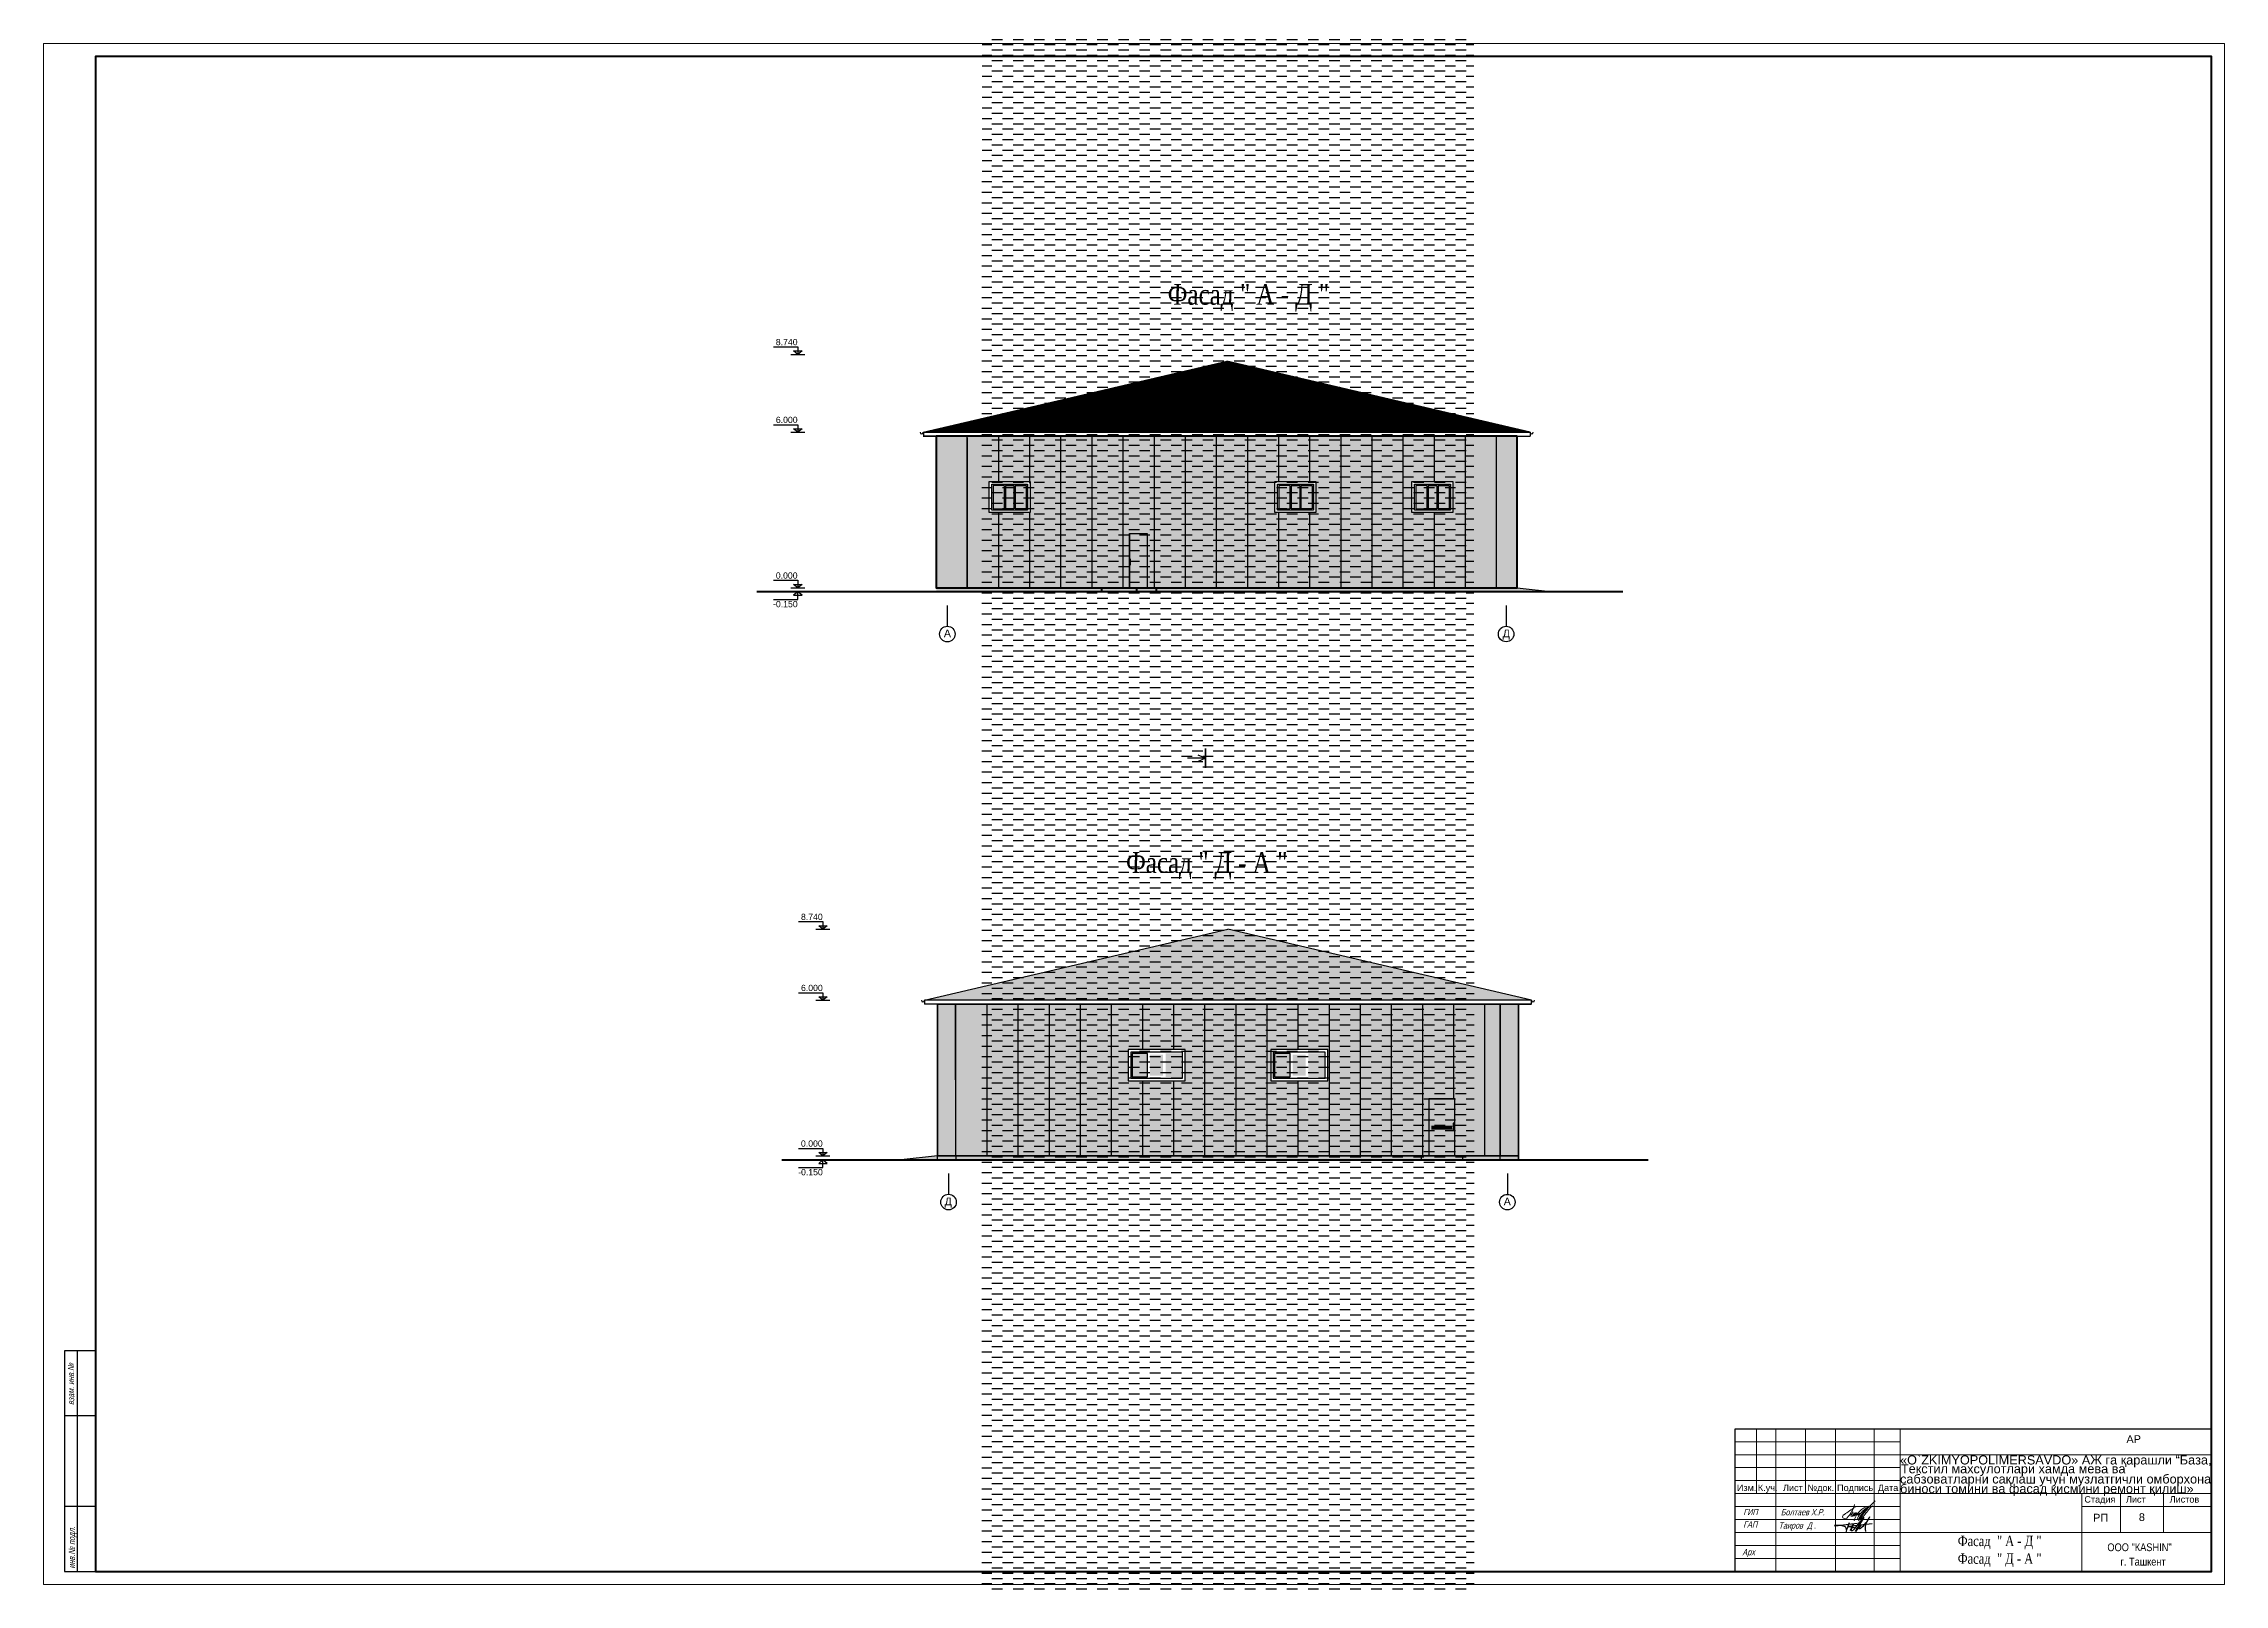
# Model space of a CAD drawing. Header units: millimetres. Extents: x 72928 to 1386960, y 320086 to 445536.
# Drawn here: x 1302860 to 1386960, y 367986 to 427386 of the extents above; entities that cross this region are included whole.
import ezdxf

# ---------------------------------------------------------------- set-up
doc = ezdxf.new("R2010")
doc.units = ezdxf.units.MM
doc.layers.add('ђЂЊЉЂ', color=7, linetype='Continuous')
doc.styles.add('Fayz', font='times.ttf', dxfattribs={"width": 0.8, "oblique": 1})
doc.styles.add('ira', font='arial.ttf', dxfattribs={"height": 3})

# ---------------------------------------------------------------- blocks, each defined once
blk = doc.blocks.new('fhdfghf')
at = {"color": 5, "lineweight": 20}
blk.add_line((664280, -199007, -14), (664210, -199108, -14), dxfattribs=at)
for centre, radius, start, end in [((663973, -199211, -14), 102, 115.60321, 197.52976), ((663964, -199145, -14), 131, 228.12548, 331.88384), ((665360, -200861, -14), 2253, 116.52499, 129.39953), ((663150, -198412, -14), 1223, 319.465, 345.13222), ((664258, -199149, -14), 63.1, 140.30017, 221.08227), ((664303, -199184, -14), 47.6, 124.86592, 181.7353), ((664387, -199157, -14), 112, 104.09821, 173.48119), ((664061, -198796, -14), 409, 301.62839, 317.30708), ((664304, -199134, -14), 30.6, 199.47047, 297.42016), ((664222, -198955, -14), 228, 294.9657, 331.78019), ((665091, -199543, -14), 789, 115.62125, 166.41289), ((664386, -199103, -14), 47.3, 230.28369, 302.13672), ((664347, -199062, -14), 18.5, 323.16135, 47.56506), ((664453, -199112, -14), 18.7, 151.33638, 325.71884), ((664538, -199262, -14), 86.9, 159.66949, 162.70652), ((665482, -199822, -14), 1184, 126.22001, 150.11417), ((665071, -199693, -14), 830, 130.33093, 136.57434), ((667650, -201327, -14), 3722, 132.67819, 148.13498), ((664516, -199105, -14), 24, 157.93366, 322.14584), ((664556, -199250, -14), 37.2, 153.64696, 295.56335), ((664604, -199274, -14), 91.5, 139.06414, 153.56741), ((666784, -200665, -14), 2676, 135.4958, 147.17844), ((664456, -199098, -14), 219, 302.00002, 323.63443), ((664699, -199257, -14), 71.4, 150.63485, 202.47397), ((660730, -195797, -14), 5196, 318.6511, 323.48771), ((665234, -199150, -14), 419, 117.72591, 141.49444)]:
    blk.add_arc(centre, radius, start, end, dxfattribs=at)
at = {"color": 5}
for centre, radius, start, end in [((664605, -199261, -14), 277, 133.44316, 153.71279), ((664418, -199065, -14), 5.37, 20.55043, 127.12834), ((664493, -199251, -14), 41.1, 159.02865, 264.31921), ((664469, -199173, -14), 121, 279.65503, 322.38926), ((664817, -198912, -14), 57, 48.03481, 133.19568), ((664817, -198912, -14), 57, 321.80716, 323.5871)]:
    blk.add_arc(centre, radius, start, end, dxfattribs=at)
blk = doc.blocks.new('hfgjfj')
at = {"color": 5}
for p, q in [((664375, -199772, -14), (664698, -199224, -14)), ((664698, -199224, -14), (664518, -199405, -14)), ((665018, -199469, -14), (664098, -199571, -14)), ((664098, -199571, -14), (664547, -199648, -14)), ((664168, -199728, -14), (664208, -199682, -14)), ((664330, -199647, -14), (664274, -199719, -14)), ((664518, -199405, -14), (664330, -199647, -14)), ((664573, -199518, -14), (664523, -199598, -14))]:
    blk.add_line(p, q, dxfattribs=at)
for centre, radius, start, end in [((663824, -198697, -14), 1203, 308.33184, 335.92367), ((663681, -200296, -14), 765, 80.74917, 98.77163), ((663589, -199533, -14), 25.4, 195.37878, 273.8454), ((683781, -375645, -14), 177240, 96.26802, 96.54112), ((663775, -199926, -14), 386, 57.49465, 85.66489), ((663922, -199679, -14), 98.8, 346.77694, 52.84546), ((665794, -200195, -14), 1832, 155.33856, 167.762), ((664239, -199701, -14), 39.4, 127.56812, 331.95321), ((663049, -199001, -14), 1345, 329.55013, 338.11727), ((664465, -199629, -14), 235, 143.93274, 183.58341), ((664284, -199499, -14), 13, 347.87873, 134.53888), ((667480, -201984, -14), 3812, 139.68572, 144.53185), ((664577, -199631, -14), 63.2, 148.96163, 194.99001), ((664537, -199599, -14), 53.2, 246.62258, 307.87123), ((665310, -199648, -14), 570, 155.28531, 192.31287)]:
    blk.add_arc(centre, radius, start, end, dxfattribs=at)

msp = doc.modelspace()

# ---------------------------------------------------------------- hatches: boundary and pattern name
at = {"true_color": 0x422c14}
h = msp.add_hatch(color=29, dxfattribs=at)
h.dxf.hatch_style = 1
h.set_gradient(color1=(91, 91, 91), color2=(173, 173, 173), name='INVCURVED')
h.paths.add_polyline_path([(1348489.6, 415144.7), (1360186.5, 412404.7), (1336785.9, 412404.7)])
at = {"ltscale": 0.2, "true_color": 0x000000}
h = msp.add_hatch(dxfattribs=at)
h.set_pattern_fill('AR-B88', color=18, scale=2, angle=90)
h.set_pattern_definition([(90, (-628721988442.65, -821760305613.63), (-406.4, 2e-14), []), (180, (-628721988442.65, -821760305613.63), (-406.4, -203.2), [406.4, -406.4])])
h.paths.add_polyline_path([(1348489.6, 415144.7), (1360186.5, 412404.7), (1336785.9, 412404.7)])
h = msp.add_hatch(color=254)
h.dxf.hatch_style = 1
h.paths.add_polyline_path([(1359686.5, 412254.2), (1337286.5, 412254.2), (1337286.5, 406402.9), (1344732.7, 406402.9), (1344732.7, 408503.4), (1345422.4, 408503.4), (1345422.5, 406402.9), (1359686.5, 406402.9)])
h.paths.add_polyline_path([(1350344.6, 409304.4), (1350344.6, 410504.4), (1351925.2, 410504.4), (1351925.2, 409304.4)], flags=16)
h.paths.add_polyline_path([(1340906.3, 409304.4), (1339325.7, 409304.4), (1339325.7, 410504.4), (1340906.3, 410504.4)], flags=16)
h.paths.add_polyline_path([(1355630.3, 409304.4), (1355630.3, 410504.4), (1357210.9, 410504.4), (1357210.9, 409304.4)], flags=16)
at = {"linetype": 'ByBlock'}
h = msp.add_hatch(color=256, dxfattribs=at)
h.set_gradient(color1=(125, 180, 197), color2=(213, 231, 236), one_color=1, tint=0.88, name='HEMISPHERICAL')
h.paths.add_polyline_path([(1340757.5, 410354.4), (1340331.4, 410354.4), (1340331.4, 409454.4), (1340757.5, 409454.4)])
h.paths.add_polyline_path([(1340281.4, 410354.4), (1339953, 410354.4), (1339953, 409454.4), (1340281.4, 409454.4)])
h.paths.add_polyline_path([(1339903, 410354.4), (1339476.9, 410354.4), (1339476.9, 409454.4), (1339903, 409454.4)])
h = msp.add_hatch(color=256, dxfattribs=at)
h.set_gradient(color1=(125, 180, 197), color2=(213, 231, 236), one_color=1, tint=0.88, name='HEMISPHERICAL')
h.paths.add_polyline_path([(1351776.4, 410354.4), (1351350.3, 410354.4), (1351350.3, 409454.4), (1351776.4, 409454.4)])
h.paths.add_polyline_path([(1351300.3, 410354.4), (1350971.9, 410354.4), (1350971.9, 409454.4), (1351300.3, 409454.4)])
h.paths.add_polyline_path([(1350921.9, 410354.4), (1350495.8, 410354.4), (1350495.8, 409454.4), (1350921.9, 409454.4)])
h = msp.add_hatch(color=256, dxfattribs=at)
h.set_gradient(color1=(125, 180, 197), color2=(213, 231, 236), one_color=1, tint=0.88, name='HEMISPHERICAL')
h.paths.add_polyline_path([(1357062.1, 410354.4), (1356636, 410354.4), (1356636, 409454.4), (1357062.1, 409454.4)])
h.paths.add_polyline_path([(1356586, 410354.4), (1356257.6, 410354.4), (1356257.6, 409454.4), (1356586, 409454.4)])
h.paths.add_polyline_path([(1356207.6, 410354.4), (1355781.5, 410354.4), (1355781.5, 409454.4), (1356207.6, 409454.4)])
h = msp.add_hatch(color=253)
h.dxf.hatch_style = 1
h.paths.add_polyline_path([(1345423.7, 408502.3), (1344732.6, 408502.3), (1344732.6, 406403.4), (1345423.7, 406403.4)])
h.paths.add_polyline_path([(1344820.6, 407533.4), (1345333.7, 407533.4), (1345333.7, 408412.3), (1344820.6, 408412.3)], flags=16)
h.paths.add_polyline_path([(1345333.7, 407443.4), (1345333.7, 406493.4), (1344822.6, 406493.4), (1344822.6, 407443.4)], flags=16)
h.paths.add_polyline_path([(1344797.2, 407532.8), (1344797.2, 407273.4), (1344759.1, 407273.4), (1344759.1, 407532.8)], flags=16)
at = {"true_color": 0x011847}
h = msp.add_hatch(color=168, dxfattribs=at)
h.dxf.hatch_style = 1
h.paths.add_polyline_path([(1345333.7, 407443.4), (1344822.6, 407443.4), (1344822.6, 406493.4), (1345333.7, 406493.4)])
h.paths.add_polyline_path([(1345333.7, 408412.3), (1344820.6, 408412.3), (1344820.6, 407533.4), (1345333.7, 407533.4)])
h = msp.add_hatch(color=251)
h.dxf.hatch_style = 1
h.paths.add_polyline_path([(1344759.1, 407532.8), (1344797.2, 407532.8), (1344797.2, 407273.4), (1344759.1, 407273.4)])
h = msp.add_hatch(color=253)
h.dxf.hatch_style = 1
h.paths.add_polyline_path([(1337286.5, 406404.1), (1359686.5, 406403.2), (1361086.5, 406254.4), (1337286.5, 406254.4)])
at = {"true_color": 0x422c14}
h = msp.add_hatch(color=29, dxfattribs=at)
h.dxf.hatch_style = 1
h.set_gradient(color1=(91, 91, 91), color2=(173, 173, 173), name='INVCURVED')
h.paths.add_polyline_path([(1348530.1, 393243.5), (1336833.2, 390503.5), (1360233.8, 390503.5)])
at = {"ltscale": 0.2, "true_color": 0x000000}
h = msp.add_hatch(dxfattribs=at)
h.set_pattern_fill('AR-B88', color=18, scale=2, angle=90)
h.set_pattern_definition([(90, (-628721899132.2, -821760327514.9), (-406.4, 2e-14), []), (180, (-628721899132.18, -821760327514.9), (-406.4, -203.2), [406.4, -406.4])])
h.paths.add_polyline_path([(1348530.1, 393243.5), (1336833.2, 390503.5), (1360233.8, 390503.5)])
h = msp.add_hatch(color=254)
h.dxf.hatch_style = 1
h.paths.add_polyline_path([(1359733.2, 390353), (1337333.2, 390353), (1337333.2, 384501.6), (1356278.9, 384501.6), (1356278.9, 386703.1), (1357278.9, 386703.1), (1357278.9, 384501.6), (1359733.2, 384501.6)])
h.paths.add_polyline_path([(1352383.2, 387403.1), (1350183.2, 387403.1), (1350183.2, 388603.1), (1352383.2, 388603.1)], flags=16)
h.paths.add_polyline_path([(1346883.2, 387403.1), (1346783.2, 387403.1), (1344683.2, 387403.1), (1344683.2, 388603.1), (1346883.2, 388603.1)], flags=16)
at = {"linetype": 'ByBlock'}
h = msp.add_hatch(color=256, dxfattribs=at)
h.set_gradient(color1=(125, 180, 197), color2=(213, 231, 236), one_color=1, tint=0.88, name='HEMISPHERICAL')
h.paths.add_polyline_path([(1345433.2, 388453.1), (1344833.2, 388453.1), (1344833.2, 387553.1), (1345433.2, 387553.1)])
h.paths.add_polyline_path([(1346033.2, 388403.1), (1345533.2, 388403.1), (1345533.2, 387603.1), (1346033.2, 387603.1)])
h.paths.add_polyline_path([(1346733.2, 388453.1), (1346133.2, 388453.1), (1346133.2, 387553.1), (1346733.2, 387553.1)])
h = msp.add_hatch(color=256, dxfattribs=at)
h.set_gradient(color1=(125, 180, 197), color2=(213, 231, 236), one_color=1, tint=0.88, name='HEMISPHERICAL')
h.paths.add_polyline_path([(1350933.2, 388453.1), (1350333.2, 388453.1), (1350333.2, 387553.1), (1350933.2, 387553.1)])
h.paths.add_polyline_path([(1351533.2, 388403.1), (1351033.2, 388403.1), (1351033.2, 387603.1), (1351533.2, 387603.1)])
h.paths.add_polyline_path([(1352233.2, 388453.1), (1351633.2, 388453.1), (1351633.2, 387553.1), (1352233.2, 387553.1)])
h = msp.add_hatch(color=253)
h.dxf.hatch_style = 1
h.paths.add_polyline_path([(1356278.9, 386703.1), (1357278.9, 386703.1), (1357278.9, 384503.1), (1356278.9, 384503.1)])
h.paths.add_polyline_path([(1357178.9, 386603.1), (1356378.9, 386603.1), (1356378.9, 384603.1), (1357178.9, 384603.1)], flags=16)
at = {"true_color": 0x011847}
h = msp.add_hatch(color=168, dxfattribs=at)
h.dxf.hatch_style = 1
h.paths.add_polyline_path([(1356378.9, 386603.1), (1357178.9, 386603.1), (1357178.9, 385653.1), (1356378.9, 385653.1)])
h.paths.add_polyline_path([(1356378.9, 385553.1), (1357178.9, 385553.1), (1357178.9, 384603.1), (1356378.9, 384603.1)])
h = msp.add_hatch(color=253)
h.dxf.hatch_style = 1
h.paths.add_polyline_path([(1356378.9, 385653.1), (1357178.9, 385653.1), (1357178.9, 385553.1), (1356378.9, 385553.1)])
h = msp.add_hatch(color=251)
h.dxf.hatch_style = 1
h.paths.add_polyline_path([(1357213.6, 385762.5), (1357251.7, 385762.5), (1357251.7, 385503.1), (1357213.6, 385503.1)])
h = msp.add_hatch(color=253)
h.dxf.hatch_style = 1
h.paths.add_polyline_path([(1359733.2, 384502.8), (1337333.2, 384501.9), (1335933.2, 384353.1), (1359733.2, 384353.1)])

# ---------------------------------------------------------------- linework, layer by layer
at = {"lineweight": 30}
for p, q in [((1331672.7, 415402.9), (1332211.5, 415402.9)), ((1331672.7, 412402.7), (1332211.5, 412402.7)), ((1331672.7, 406402.9), (1332211.5, 406402.9)), ((1359686.5, 406404.4), (1361086.5, 406254.4)), ((1362455.2, 406252.9), (1361916.5, 406252.9)), ((1332642.6, 393243.5), (1333181.4, 393243.5)), ((1332642.6, 390503), (1333181.4, 390503)), ((1332642.6, 384503.1), (1333181.4, 384503.1)), ((1332642.6, 384353.1), (1333181.4, 384353.1)), ((1337333.2, 384503.1), (1335933.2, 384353.1)), ((1355978.9, 384503.1), (1355978.9, 384353.1)), ((1357578.9, 384503.1), (1357578.9, 384353.1)), ((1303660.3, 376986.1), (1303660.3, 368486.1)), ((1304860.3, 376986.1), (1303660.3, 376986.1)), ((1304160.3, 376986.1), (1304160.3, 368486.1)), ((1304860.3, 374486.1), (1303660.3, 374486.1)), ((1304160.3, 370986.1), (1303660.3, 370986.1)), ((1304860.3, 370986.1), (1304160.3, 370986.1)), ((1303660.3, 368486.1), (1304860.3, 368486.1))]:
    msp.add_line(p, q, dxfattribs=at)
for p, q in [((1336785.9, 412404.7), (1348489.6, 415144.7)), ((1336785.9, 412404.7), (1348489.6, 415144.7)), ((1360186.5, 412404.7), (1348489.6, 415144.7)), ((1360186.5, 412404.7), (1348489.6, 415144.7)), ((1336785.9, 412404.7), (1360186.5, 412404.7)), ((1336785.9, 412404.7), (1360186.5, 412404.7)), ((1336785.9, 412254.7), (1360186.5, 412254.7)), ((1336786.5, 412404.7), (1336786.5, 412252.7)), ((1337985.8, 412252.7), (1336786.5, 412252.7)), ((1338482.2, 412187.1), (1338482.2, 406403.8)), ((1359686.5, 412254.7), (1359286.5, 412254.7)), ((1360186.5, 412404.7), (1360186.5, 412254.7)), ((1360187.2, 412404.7), (1360187.2, 412404.7)), ((1339903, 410354.4), (1339903, 409454.4)), ((1339953, 410354.4), (1339953, 409454.4)), ((1339953, 410354.4), (1340281.4, 410354.4)), ((1340281.4, 410354.4), (1340281.4, 409454.4)), ((1340331.4, 410354.4), (1340331.4, 409454.4)), ((1350921.9, 410354.4), (1350921.9, 409454.4)), ((1350971.9, 410354.4), (1350971.9, 409454.4)), ((1350971.9, 410354.4), (1351300.3, 410354.4)), ((1351300.3, 410354.4), (1351300.3, 409454.4)), ((1351350.3, 410354.4), (1351350.3, 409454.4)), ((1356207.6, 410354.4), (1356207.6, 409454.4)), ((1356257.6, 410354.4), (1356257.6, 409454.4)), ((1356257.6, 410354.4), (1356586, 410354.4)), ((1356586, 410354.4), (1356586, 409454.4)), ((1356636, 410354.4), (1356636, 409454.4)), ((1344732.7, 406403.4), (1344732.7, 408503.4)), ((1344732.7, 408503.4), (1345422.4, 408503.4)), ((1345422.4, 408503.4), (1345422.5, 406403.4)), ((1359686.5, 406404.4), (1337286.5, 406402.9)), ((1337711.5, 405728.6), (1337711.5, 404923)), ((1359261.5, 405730.1), (1359261.5, 404924.5)), ((1347666.3, 399837.5), (1346976.2, 399837.5)), ((1347666.3, 399837.5), (1347380.6, 399705.4)), ((1347666.3, 399837.5), (1347387.5, 399954.6)), ((1336833.2, 390503.5), (1348530.1, 393243.5)), ((1336833.2, 390503.5), (1348530.1, 393243.5)), ((1360233.8, 390503.5), (1348530.1, 393243.5)), ((1360233.8, 390503.5), (1348530.1, 393243.5)), ((1336832.6, 390503.5), (1336832.6, 390503.5)), ((1336833.2, 390503.5), (1336833.2, 390353.5)), ((1360233.8, 390503.5), (1336833.2, 390503.5)), ((1360233.8, 390503.5), (1336833.2, 390503.5)), ((1360233.8, 390353.5), (1336833.2, 390353.5)), ((1337333.2, 384353.1), (1337333.2, 390353)), ((1337333.2, 390353), (1337333.2, 384503.1)), ((1338033.2, 384503.1), (1338033.2, 390353)), ((1359033.2, 390351.5), (1359033.2, 384501.6)), ((1359033.9, 390351.5), (1360233.2, 390351.5)), ((1359733.2, 384351.6), (1359733.2, 390351.5)), ((1360233.2, 390503.5), (1360233.2, 390351.5)), ((1337333.2, 384503.1), (1359733.2, 384501.6)), ((1337758.2, 383828.8), (1337758.2, 383023.3)), ((1359308.2, 383827.3), (1359308.2, 383021.8))]:
    msp.add_line(p, q)
at = {"color": 18, "true_color": 0x000000}
for p, q in [((1346084, 414088), (1346063, 414088)), ((1351887.5, 414088), (1351908.6, 414088)), ((1336786.5, 412252.7), (1337985.8, 412252.7)), ((1338482.2, 406403.8), (1338481.4, 412254.7)), ((1339682.2, 412254.7), (1339682.2, 410504.4)), ((1340882.2, 412254.7), (1340882.2, 410438.8)), ((1342082.2, 412254.7), (1342082.2, 409387.5)), ((1343282.2, 412254.7), (1343282.2, 409387.5)), ((1344482.2, 412254.7), (1344482.2, 409387.5)), ((1345682.2, 412254.7), (1345682.2, 406403.4)), ((1346882.2, 412254.7), (1346882.2, 409387.5)), ((1348082.2, 412254.7), (1348082.2, 409387.5)), ((1349282.2, 412254.7), (1349282.2, 409387.4)), ((1350482.2, 412254.7), (1350482.2, 410504.4)), ((1351682.2, 412254.7), (1351682.2, 410504.4)), ((1352882.2, 412254.7), (1352882.2, 409387.4)), ((1354081.1, 412254.7), (1354081.1, 409387.4)), ((1355281.1, 412254.7), (1355281.1, 409237.4)), ((1356481.1, 412254.7), (1356481.1, 410504.4)), ((1357681.1, 412254.7), (1357681.1, 410438.8)), ((1358881.1, 412254.7), (1358881.1, 409387.4)), ((1357681.1, 410438.8), (1357681.1, 406402.9)), ((1339682.2, 409304.4), (1339682.2, 406404.2)), ((1340882.2, 409304.4), (1340882.2, 406404.2)), ((1342082.2, 409387.5), (1342082.2, 406404.2)), ((1343282.2, 409387.5), (1343282.2, 406404.2)), ((1344482.2, 409387.5), (1344482.2, 406404.2)), ((1346882.2, 409387.5), (1346882.2, 406404.2)), ((1348082.2, 409387.5), (1348082.2, 406404.2)), ((1349282.2, 409387.4), (1349282.2, 406404.2)), ((1350482.2, 409304.4), (1350482.2, 406404.2)), ((1351682.2, 409304.4), (1351682.2, 406404.2)), ((1352882.2, 409387.4), (1352882.2, 406404.2)), ((1354081.1, 409387.4), (1354081.1, 406404.2)), ((1355281.1, 409237.4), (1355281.1, 406404.2)), ((1356481.1, 409304.4), (1356481.1, 406404.2)), ((1358881.1, 409387.4), (1358881.1, 406402.9)), ((1344732.7, 408503.4), (1345422.4, 408503.4)), ((1344732.7, 408503.4), (1344732.7, 406402.9)), ((1345422.4, 408503.4), (1345422.5, 406403.4)), ((1345132.2, 392186.7), (1345111.2, 392186.7)), ((1350935.7, 392186.7), (1350956.8, 392186.7)), ((1338033.2, 384503.1), (1338032.5, 390353)), ((1339233.2, 390351.5), (1339233.2, 387551.5)), ((1340433.2, 390351.5), (1340433.2, 387401.5)), ((1341633.2, 390351.5), (1341633.2, 387551.5)), ((1342833.2, 390351.5), (1342833.2, 387551.5)), ((1344033.2, 390351.5), (1344033.2, 387551.5)), ((1345233.2, 390351.4), (1345233.2, 388603.1)), ((1346433.2, 390351.4), (1346433.2, 388603.1)), ((1347633.2, 390351.4), (1347633.2, 387551.4)), ((1348833.2, 390351.4), (1348833.2, 387551.4)), ((1350033.2, 390351.4), (1350033.2, 387551.4)), ((1351233.2, 390351.4), (1351233.2, 388603.1)), ((1352433.2, 390351.4), (1352433.2, 387401.4)), ((1353633.2, 390351.4), (1353633.2, 387551.4)), ((1354833.2, 390351.4), (1354833.2, 387551.4)), ((1356033.2, 390351.4), (1356033.2, 387551.4)), ((1357233.2, 390351.3), (1357233.2, 386703.1)), ((1358433.2, 390351.3), (1358433.2, 387401.3)), ((1359033.2, 384501.6), (1359033.9, 390351.5)), ((1360233.2, 390351.5), (1359033.9, 390351.5)), ((1339233.2, 387551.5), (1339233.2, 384501.6)), ((1340433.2, 387401.5), (1340433.2, 384501.6)), ((1341633.2, 387551.5), (1341633.2, 384501.6)), ((1342833.2, 387551.5), (1342833.2, 384501.6)), ((1344033.2, 387551.5), (1344033.2, 384501.6)), ((1345233.2, 387403.1), (1345233.2, 384501.5)), ((1346433.2, 387403.1), (1346433.2, 387401.4)), ((1346433.2, 387401.4), (1346433.2, 384501.5)), ((1347633.2, 387551.4), (1347633.2, 384501.5)), ((1348833.2, 387551.4), (1348833.2, 384501.5)), ((1350033.2, 387551.4), (1350033.2, 384501.5)), ((1351233.2, 387403.1), (1351233.2, 384501.5)), ((1352433.2, 387401.4), (1352433.2, 384501.5)), ((1353633.2, 387551.4), (1353633.2, 384501.5)), ((1354833.2, 387551.4), (1354833.2, 384501.5)), ((1356033.2, 387551.4), (1356033.2, 384501.5)), ((1358433.2, 387401.3), (1358433.2, 384501.5)), ((1356278.9, 386703.1), (1356278.9, 384503.1)), ((1356278.9, 386703.1), (1357278.9, 386703.1)), ((1356278.9, 386703.1), (1357278.9, 386703.1)), ((1356378.9, 385653.1), (1357178.9, 385653.1)), ((1356378.9, 385553.1), (1357178.9, 385553.1))]:
    msp.add_line(p, q, dxfattribs=at)
at = {"lineweight": 50}
for p, q in [((1363764.8, 406252.9), (1330363.2, 406252.9)), ((1343654.7, 406402.9), (1343654.7, 406252.9)), ((1345011.4, 406402.9), (1345011.4, 406252.9)), ((1345759.3, 406402.9), (1345759.3, 406252.9)), ((1331333.1, 384353.1), (1364734.7, 384353.1))]:
    msp.add_line(p, q, dxfattribs=at)
at = {"lineweight": 35}
msp.add_line((1347666.3, 399465.7), (1347666.3, 400209.2), dxfattribs=at)
at = {"color": 254}
msp.add_line((1359733.2, 384501.6), (1359733.2, 390351.5), dxfattribs=at)
at = {"lineweight": 20}
for p, q in [((1368917.4, 373986.1), (1368917.4, 371486.1)), ((1370810.3, 373986.1), (1370810.3, 371486.1))]:
    msp.add_line(p, q, dxfattribs=at)
msp.add_lwpolyline([(1302860.3, 367986.1), (1386960.3, 367986.1), (1386960.3, 427386.1), (1302860.3, 427386.1)], close=True, dxfattribs=at)
at = {"lineweight": 40}
msp.add_lwpolyline([(1304860.3, 368486.1), (1386460.3, 368486.1), (1386460.3, 426886.1), (1304860.3, 426886.1)], close=True, dxfattribs=at)
at = {"ltscale": 6}
for points in [[(1331003.9, 415694.7), (1331942.1, 415694.7), (1331942.1, 415402.9)], [(1331942.1, 415402.9), (1331781.2, 415539.2), (1331940.5, 415539.2), (1332113.8, 415539.2), (1331942.1, 415402.9)], [(1331003.9, 412694.5), (1331942.1, 412694.5), (1331942.1, 412402.7)], [(1331942.1, 412402.7), (1331781.2, 412539.1), (1331940.5, 412539.1), (1332113.8, 412539.1), (1331942.1, 412402.7)], [(1331003.9, 406694.7), (1331942.1, 406694.7), (1331942.1, 406402.9)], [(1331003.9, 405961.1), (1331942.1, 405961.1), (1331942.1, 406252.9)], [(1331942.1, 406402.9), (1331781.2, 406539.2), (1331940.5, 406539.2), (1332113.8, 406539.2), (1331942.1, 406402.9)], [(1331942.1, 406252.9), (1331781.2, 406116.5), (1331940.5, 406116.5), (1332113.8, 406116.5), (1331942.1, 406252.9)], [(1331973.8, 393535.3), (1332912, 393535.3), (1332912, 393243.5)], [(1332912, 393243.5), (1332751, 393379.8), (1332910.4, 393379.8), (1333083.7, 393379.8), (1332912, 393243.5)], [(1331973.8, 390794.8), (1332912, 390794.8), (1332912, 390503)], [(1332912, 390503), (1332751, 390639.3), (1332910.4, 390639.3), (1333083.7, 390639.3), (1332912, 390503)], [(1331973.8, 384794.9), (1332912, 384794.9), (1332912, 384503.1)], [(1331973.8, 384061.3), (1332912, 384061.3), (1332912, 384353.1)], [(1332912, 384503.1), (1332751, 384639.5), (1332910.4, 384639.5), (1333083.7, 384639.5), (1332912, 384503.1)], [(1332912, 384353.1), (1332751, 384216.8), (1332910.4, 384216.8), (1333083.7, 384216.8), (1332912, 384353.1)]]:
    msp.add_lwpolyline(points, dxfattribs=at)
for points in [[(1359686.5, 412254.2), (1337286.5, 412254.2), (1337286.5, 406402.9), (1359686.5, 406402.9)], [(1339325.7, 410504.4), (1340906.3, 410504.4), (1340906.3, 409304.4), (1339325.7, 409304.4)], [(1339325.7, 410504.4), (1340906.3, 410504.4), (1340906.3, 409304.4), (1339325.7, 409304.4)], [(1350344.6, 410504.4), (1351925.2, 410504.4), (1351925.2, 409304.4), (1350344.6, 409304.4)], [(1350344.6, 410504.4), (1351925.2, 410504.4), (1351925.2, 409304.4), (1350344.6, 409304.4)], [(1355630.3, 410504.4), (1357210.9, 410504.4), (1357210.9, 409304.4), (1355630.3, 409304.4)], [(1355630.3, 410504.4), (1357210.9, 410504.4), (1357210.9, 409304.4), (1355630.3, 409304.4)], [(1339426.9, 410404.4), (1340807.5, 410404.4), (1340807.5, 409404.4), (1339426.9, 409404.4)], [(1350445.8, 410404.4), (1351826.4, 410404.4), (1351826.4, 409404.4), (1350445.8, 409404.4)], [(1355731.5, 410404.4), (1357112.1, 410404.4), (1357112.1, 409404.4), (1355731.5, 409404.4)], [(1337333.2, 390353), (1359733.2, 390353), (1359733.2, 384501.6), (1337333.2, 384501.6)], [(1337333.2, 390353), (1359733.2, 390353), (1359733.2, 384501.6), (1337333.2, 384501.6)], [(1352383.2, 388603.1), (1350183.2, 388603.1), (1350183.2, 387403.1), (1352383.2, 387403.1)], [(1352383.2, 388603.1), (1350183.2, 388603.1), (1350183.2, 387403.1), (1352383.2, 387403.1)], [(1346783.2, 388503.1), (1344783.2, 388503.1), (1344783.2, 387503.1), (1346783.2, 387503.1)], [(1345433.2, 388453.1), (1344833.2, 388453.1), (1344833.2, 387553.1), (1345433.2, 387553.1)], [(1352283.2, 388503.1), (1350283.2, 388503.1), (1350283.2, 387503.1), (1352283.2, 387503.1)], [(1350933.2, 388453.1), (1350333.2, 388453.1), (1350333.2, 387553.1), (1350933.2, 387553.1)], [(1357213.6, 385503.1), (1357251.7, 385503.1), (1357251.7, 385762.5), (1357213.6, 385762.5)], [(1359033.2, 384501.6), (1359733.2, 384501.6), (1359733.2, 384351.6), (1359033.2, 384351.6)]]:
    msp.add_lwpolyline(points, close=True)
at = {"lineweight": 50}
msp.add_lwpolyline([(1359686.5, 412254.2), (1337286.5, 412254.2), (1337286.5, 406402.9), (1359686.5, 406402.9)], close=True, dxfattribs=at)
for points in [[(1339903, 410354.4), (1339476.9, 410354.4), (1339476.9, 409454.4), (1339903, 409454.4)], [(1340331.4, 410354.4), (1340757.5, 410354.4), (1340757.5, 409454.4), (1340331.4, 409454.4)], [(1350921.9, 410354.4), (1350495.8, 410354.4), (1350495.8, 409454.4), (1350921.9, 409454.4)], [(1351350.3, 410354.4), (1351776.4, 410354.4), (1351776.4, 409454.4), (1351350.3, 409454.4)], [(1356207.6, 410354.4), (1355781.5, 410354.4), (1355781.5, 409454.4), (1356207.6, 409454.4)], [(1356636, 410354.4), (1357062.1, 410354.4), (1357062.1, 409454.4), (1356636, 409454.4)], [(1340281.4, 409454.4), (1339953, 409454.4)], [(1351300.3, 409454.4), (1350971.9, 409454.4)], [(1356586, 409454.4), (1356257.6, 409454.4)], [(1346783.2, 387403.1), (1346883.2, 387403.1), (1346883.2, 388603.1), (1344683.2, 388603.1), (1344683.2, 387403.1), (1346783.2, 387403.1)], [(1346783.2, 387403.1), (1346883.2, 387403.1), (1346883.2, 388603.1), (1344683.2, 388603.1), (1344683.2, 387403.1), (1346783.2, 387403.1)]]:
    msp.add_lwpolyline(points)
at = {"color": 18, "true_color": 0x000000}
msp.add_lwpolyline([(1357278.9, 386703.1), (1356278.9, 386703.1), (1356278.9, 384503.1), (1357278.9, 384503.1)], close=True, dxfattribs=at)
msp.add_lwpolyline([(1357278.9, 386703.1), (1356278.9, 386703.1), (1356278.9, 384503.1), (1357278.9, 384503.1)], close=True, dxfattribs=at)
at = {"lineweight": 30}
for points in [[(1337333.2, 384503.1), (1338033.2, 384503.1), (1338033.2, 384353.1), (1337333.2, 384353.1)], [(1359033.2, 384501.6), (1359733.2, 384501.6), (1359733.2, 384351.6), (1359033.2, 384351.6)]]:
    msp.add_lwpolyline(points, close=True, dxfattribs=at)
msp.add_lwpolyline([(1368093.8, 368486.1), (1368093.8, 373986.1), (1386460.3, 373986.1)], dxfattribs=at)
for centre in [(1337711.5, 404623), (1359261.5, 404624.5), (1337758.2, 382723.3), (1359308.2, 382721.8)]:
    msp.add_circle(centre, 300)
for centre in [(1336725, 412404.7), (1360248.1, 412404.7), (1336771.6, 390503.5), (1360294.8, 390503.5)]:
    msp.add_arc(centre, 60.9, 180, 0)
at = {"layer": 'ђЂЊЉЂ', "color": 7, "linetype": 'Continuous', "lineweight": 20}
for p, q in [((1368093.8, 373986.1), (1386460.3, 373986.1)), ((1368093.8, 368486.1), (1368093.8, 373986.1)), ((1374460.3, 373486.1), (1368093.8, 373486.1)), ((1371960.3, 373986.1), (1371960.3, 371986.1)), ((1373460.3, 373986.1), (1373460.3, 368486.1)), ((1374460.3, 373986.1), (1374460.3, 368486.1)), ((1374460.3, 372986.1), (1368093.8, 372986.1)), ((1386460.3, 372986.1), (1374460.3, 372986.1)), ((1374460.3, 372486.1), (1368093.8, 372486.1)), ((1374460.3, 371986.1), (1368093.8, 371986.1)), ((1371960.3, 372486.1), (1371960.3, 368486.1)), ((1374460.3, 371486.1), (1368093.8, 371486.1)), ((1374460.3, 370986.1), (1368093.8, 370986.1)), ((1386460.3, 371486.1), (1374460.3, 371486.1)), ((1381460.3, 368486.1), (1381460.3, 371486.1)), ((1386460.3, 370986.1), (1381460.3, 370986.1)), ((1382960.3, 371486.1), (1382960.3, 369986.1)), ((1384615.8, 371486.1), (1384615.8, 369986.1)), ((1384615.8, 371486.1), (1384615.8, 369986.1)), ((1374460.3, 370486.1), (1368093.8, 370486.1)), ((1374460.3, 369986.1), (1368093.8, 369986.1)), ((1374460.3, 369486.1), (1368093.8, 369486.1)), ((1386460.3, 369986.1), (1374460.3, 369986.1)), ((1374460.3, 368986.1), (1368093.8, 368986.1))]:
    msp.add_line(p, q, dxfattribs=at)
at = {"layer": 'ђЂЊЉЂ', "linetype": 'Continuous', "lineweight": 20}
msp.add_line((1369660.3, 373986.1), (1369660.3, 368486.1), dxfattribs=at)

# ---------------------------------------------------------------- block references
at = {"lineweight": 30}
for name in ['fhdfghf', 'hfgjfj']:
    msp.add_blockref(name, (708364.5, 569792.8, 14.3), dxfattribs=at)

# ---------------------------------------------------------------- texts
at = {"lineweight": 20, "style": 'ira'}
for s, p in [('8.740', (1331097.3, 415760.5)), ('6.000', (1331098.6, 412760.4)), ('0.000', (1331097.3, 406760.5)), ('-0.150', (1330989, 405658.3)), ('8.740', (1332067.2, 393601.1)), ('6.000', (1332068.5, 390860.6)), ('0.000', (1332067.2, 384860.7)), ('-0.150', (1331958.8, 383758.6))]:
    msp.add_text(s, height=240, dxfattribs=at).set_placement(p)
at = {"style": 'ira'}
for s, p in [('«O`ZKIMYOPOLIMERSAVDO» АЖ га қарашли “База,', (1374452.5, 372608.5)), ('Текстил махсулотлари хамда мева ва ', (1374487, 372268.9)), ('сабзоватларни сақлаш учун музлатгичли омборхона', (1374452.5, 371874.2)), ('биноси томини ва фасад қисмини ремонт қилиш»', (1374452.5, 371502.1))]:
    msp.add_text(s, height=350, dxfattribs=at).set_placement(p)
at = {"style": 'ira', "width": 0.85}
for s, p in [('OOO "КАSHIN"', (1382448, 369266.8)), ('г. Ташкент', (1382953.3, 368711.9))]:
    msp.add_text(s, height=300, dxfattribs=at).set_placement(p)
at = {"lineweight": 20, "style": 'Fayz'}
for s, insert, char_height, attachment_point in [('Фасад " A - Д "', (1346202.9, 418118.6), 800, 1), ('Фасад " Д - А "', (1350816.8, 396217.3), 800, 3), ('Фасад  " A - Д "', (1376672.9, 369861.2), 400, 1), ('Фасад  " Д - A "', (1376672.9, 369179.7), 400, 1)]:
    msp.add_mtext(s, dxfattribs=dict(at, insert=insert, char_height=char_height, attachment_point=attachment_point))
at = {"layer": 'ђЂЊЉЂ', "color": 7, "style": 'ira'}
for s, p in [('A', (1337575.1, 404497.1)), ('Д', (1359125.1, 404498.6)), ('Д', (1337604.4, 382597.4)), ('A', (1359165.1, 382595.9))]:
    msp.add_text(s, height=300, dxfattribs=at).set_placement(p)
at = {"layer": 'ђЂЊЉЂ', "color": 7, "linetype": 'Continuous', "lineweight": 20, "style": 'ira', "oblique": 15, "width": 0.8}
for s, p in [('взам. инв.№', (1304038.3, 374896.5)), ('инв.№ подл.', (1304064.3, 368592.7))]:
    msp.add_text(s, height=240, rotation=90, dxfattribs=at).set_placement(p)
at = {"layer": 'ђЂЊЉЂ', "color": 7, "linetype": 'Continuous', "lineweight": 20, "style": 'ira'}
for s, height, p in [('АР', 300, (1383183, 373436)), ('Изм.', 250, (1368161.4, 371585.9)), ('К.уч.', 250, (1368971.1, 371585.9)), ('Лист', 250, (1369940.4, 371585.9)), ('№док.', 250, (1370882.8, 371585.9)), ('Подпись', 250, (1372024.8, 371585.9)), ('Дата', 250, (1373597.9, 371585.9)), ('Стадия', 250, (1381562.6, 371138.4)), ('Лист', 250, (1383165.7, 371138.4)), ('Лист', 250, (1383165.7, 371138.4)), ('Листов', 250, (1384851.7, 371138.4)), ('Листов', 250, (1384851.7, 371138.4)), ('РП', 300, (1381898.9, 370408.7)), ('РП', 300, (1381898.9, 370408.7)), ('8', 300, (1383662.5, 370428.2))]:
    msp.add_text(s, height=height, dxfattribs=at).set_placement(p)
at = {"layer": 'ђЂЊЉЂ', "color": 7, "linetype": 'Continuous', "lineweight": 20, "style": 'ira', "oblique": 15, "width": 0.8}
for s, p in [('ГИП', (1368408.9, 370657.9)), ('Болтаев Х.Р.', (1369852.8, 370646.8)), ('ГАП', (1368406.4, 370177.7)), ('Таиров  Д .', (1369767.2, 370135.3)), ('Арх', (1368372.3, 369108.5))]:
    msp.add_text(s, height=240, dxfattribs=at).set_placement(p)

doc.saveas('drawing.dxf')
